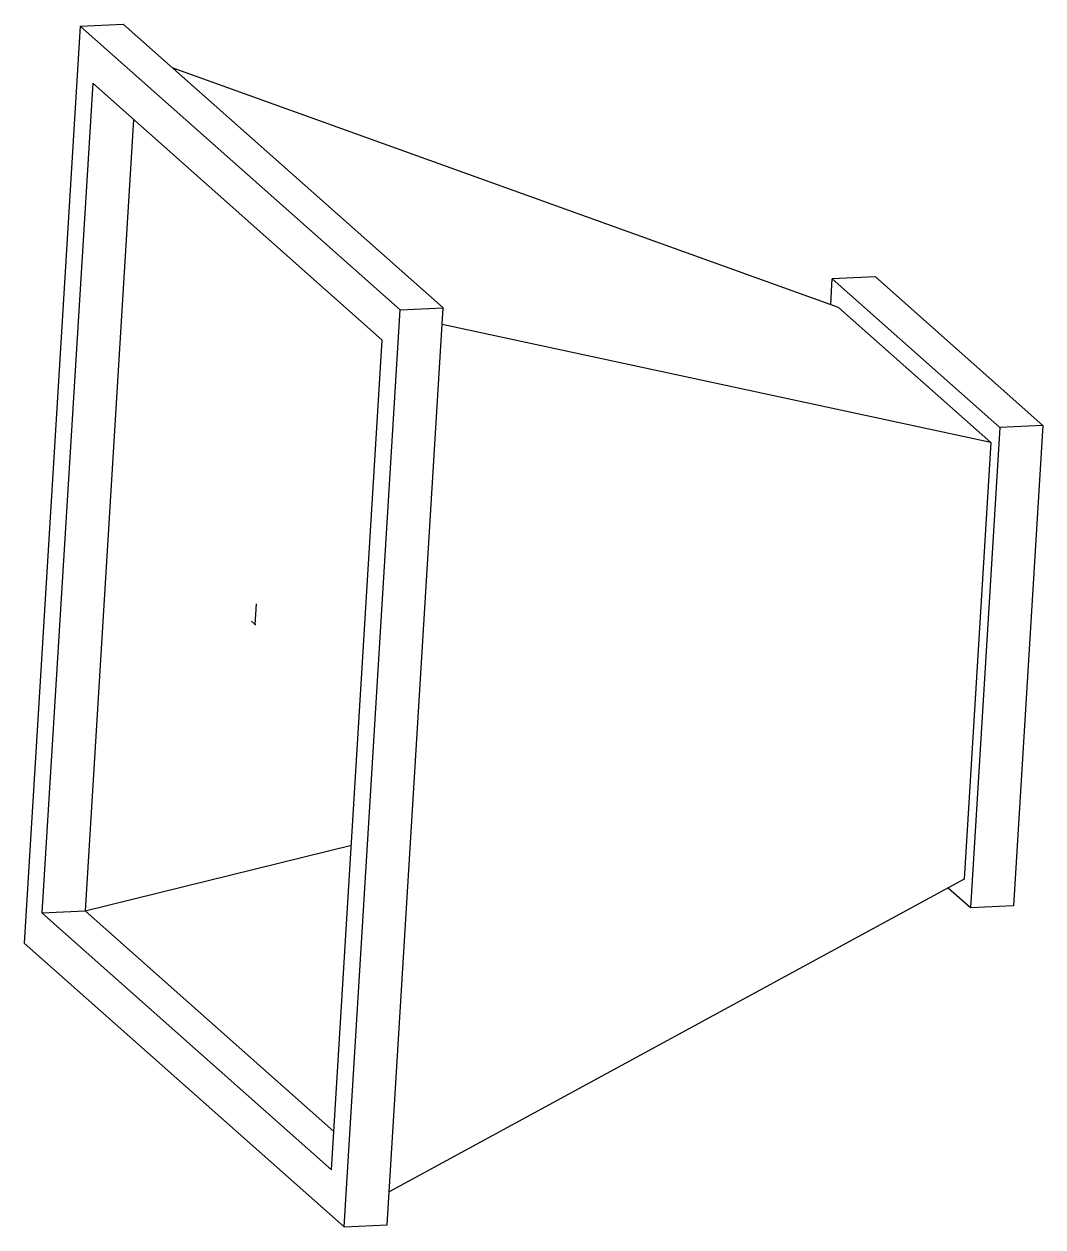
# Model space of a CAD drawing. Header units: inches. Extents: x -5 to 17.2, y -13.2 to 13.1.
import ezdxf

# ---------------------------------------------------------------- set-up
doc = ezdxf.new("R2010")
doc.units = ezdxf.units.IN
doc.header["$MEASUREMENT"] = 0
doc.header["$PDSIZE"] = -1

msp = doc.modelspace()

# ---------------------------------------------------------------- linework, layer by layer
at = {"color": 7, "linetype": 'Continuous', "lineweight": 25}
for p, q in [((-3.824, 13.076), (-5.049, -6.964)), ((-3.824, 13.076), (-2.882, 13.121)), ((3.167, 6.874), (-3.824, 13.076)), ((4.108, 6.919), (-2.882, 13.121)), ((12.745, 6.928), (-1.792, 12.154)), ((-3.549, 11.827), (-4.658, -6.305)), ((2.776, 6.215), (-3.549, 11.827)), ((-2.659, 11.037), (-3.717, -6.26)), ((12.573, 6.989), (12.608, 7.552)), ((13.549, 7.598), (12.608, 7.552)), ((12.608, 7.552), (16.269, 4.304)), ((13.549, 7.598), (17.21, 4.349)), ((1.941, -13.167), (3.167, 6.874)), ((2.882, -13.121), (4.108, 6.919)), ((3.167, 6.874), (4.108, 6.919)), ((12.745, 6.928), (16.074, 3.974)), ((16.074, 3.974), (4.086, 6.552)), ((1.667, -11.917), (2.776, 6.215)), ((16.269, 4.304), (15.627, -6.194)), ((17.21, 4.349), (16.269, 4.304)), ((17.21, 4.349), (16.568, -6.149)), ((16.074, 3.974), (15.49, -5.569)), ((-3.717, -6.26), (2.101, -4.822)), ((15.49, -5.569), (2.927, -12.398)), ((15.627, -6.194), (15.138, -5.76)), ((-4.658, -6.305), (-3.717, -6.26)), ((-4.658, -6.305), (1.667, -11.917)), ((-3.717, -6.26), (1.718, -11.082)), ((16.568, -6.149), (15.627, -6.194)), ((-5.049, -6.964), (1.941, -13.167)), ((1.941, -13.167), (2.882, -13.121))]:
    msp.add_line(p, q, dxfattribs=at)
at = {"color": 7, "linetype": 'Continuous'}
for q in [(0.027, 0.448), (-0.078, 0.069)]:
    msp.add_line((0, 0), q, dxfattribs=at)
msp.add_point((0, 0), dxfattribs=at)

doc.saveas('drawing.dxf')
